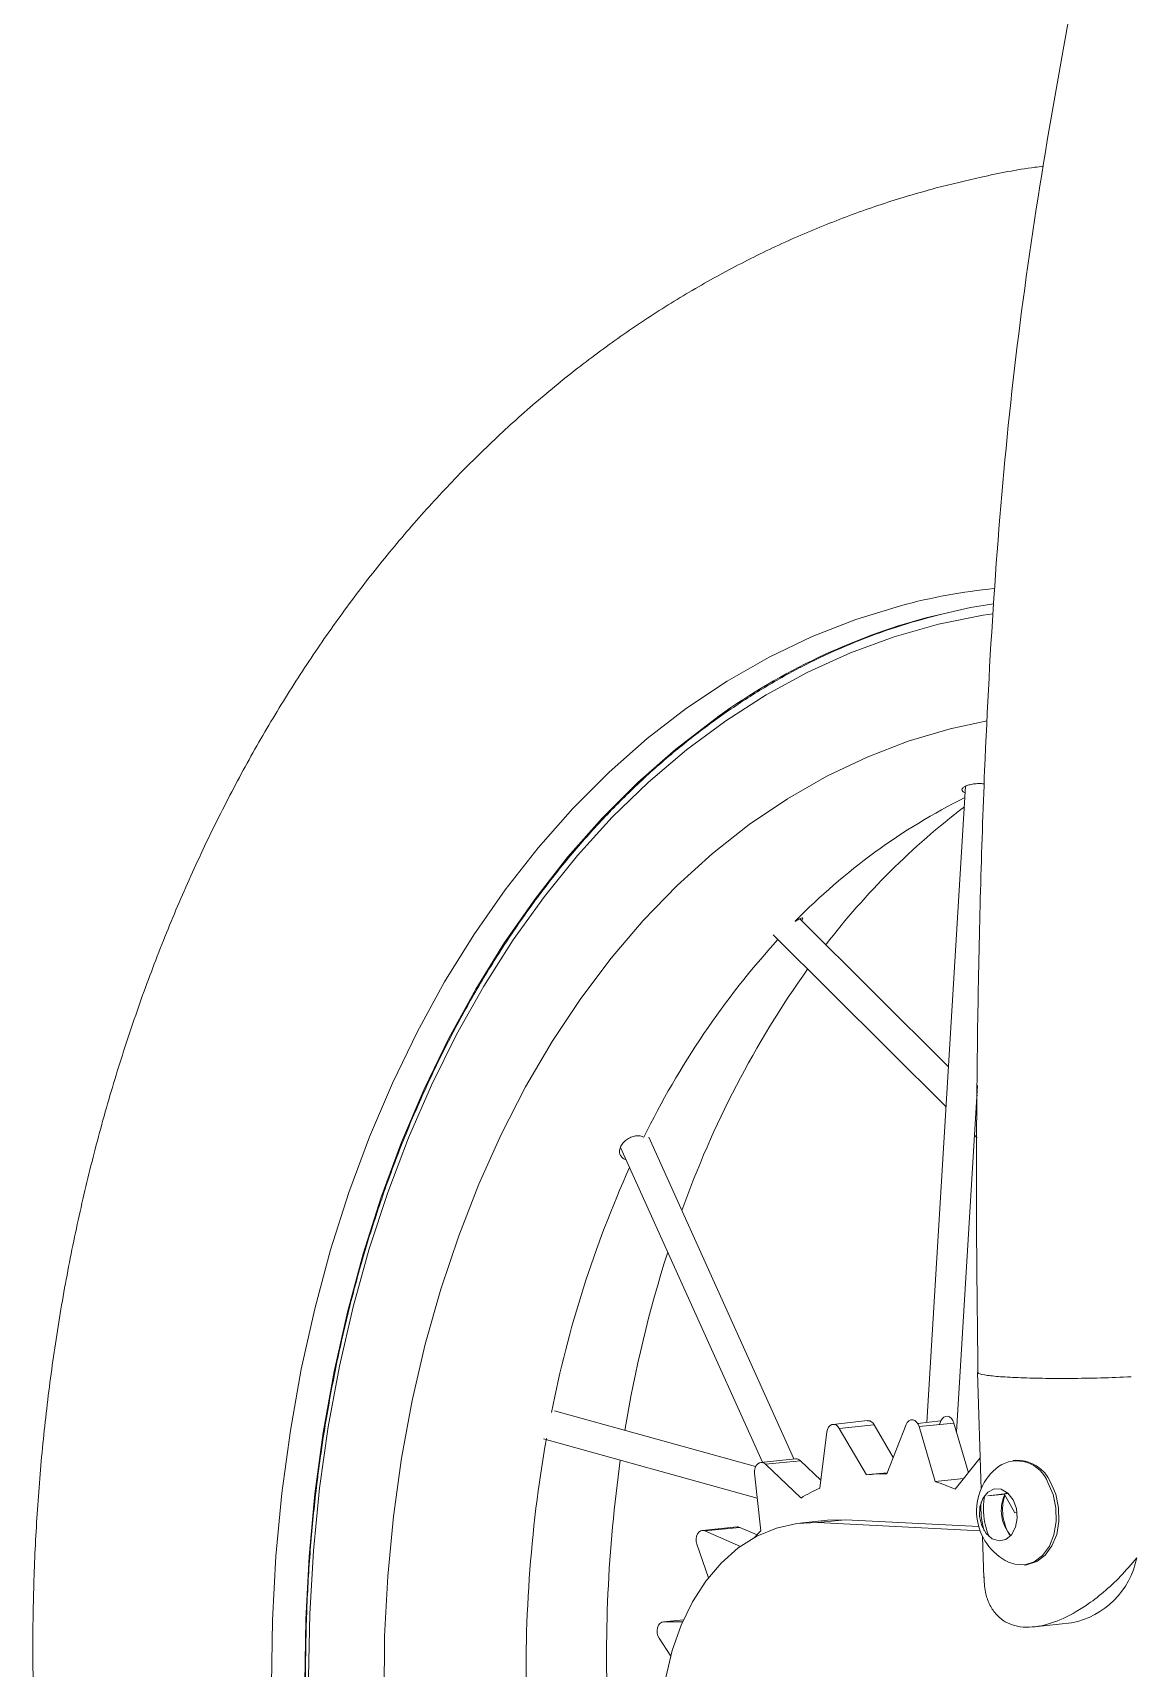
# Model space of a CAD drawing. Header units: millimetres. Extents: x -696 to 165, y -344 to 645.
# Drawn here: x -696.1 to -586.4, y -81.5 to 81.8 of the extents above; entities that cross this region are included whole.
import ezdxf

# ---------------------------------------------------------------- set-up
doc = ezdxf.new("R2010")
doc.units = ezdxf.units.MM

msp = doc.modelspace()

# ---------------------------------------------------------------- linework, layer by layer
at = {"color": 7, "linetype": 'Continuous', "lineweight": 15}
for p, q in [((-602.93, 6.59), (-606.79, -56.96)), ((-604.63, -21.45), (-619.5, -6.66)), ((-622.14, -8.26), (-604.87, -25.44)), ((-603.84, -57.9), (-601.74, -23.31)), ((-601.74, -24.33), (-601.8, -24.27)), ((-620.07, -60.61), (-634.56, -28.48)), ((-602.04, -28.26), (-601.76, -28.54)), ((-637.4, -29.49), (-623.22, -60.94)), ((-601.73, -51.96), (-601.38, -63.62)), ((-623.9, -61.37), (-644, -55.81)), ((-612.72, -56.78), (-616.19, -57.15)), ((-608.87, -57.17), (-610.8, -62.08)), ((-605.39, -56.81), (-605.53, -57.17)), ((-604.09, -57.02), (-602.65, -61.99)), ((-645.1, -58.61), (-623.73, -64.53)), ((-616.79, -57.91), (-617.49, -63.51)), ((-612.06, -57.19), (-615.54, -57.55)), ((-615.54, -57.55), (-612.84, -62.2)), ((-612.06, -57.19), (-610.16, -60.47)), ((-607.57, -57.38), (-605.98, -62.86)), ((-624, -62.03), (-623.39, -67.78)), ((-619.92, -60.59), (-623.39, -60.96)), ((-619.43, -60.78), (-622.91, -61.14)), ((-622.91, -61.14), (-619.37, -64.5)), ((-619.43, -60.78), (-617.39, -62.72)), ((-601.47, -60.5), (-603.96, -63.63)), ((-597.91, -60.73), (-598.17, -60.75)), ((-603.11, -62.56), (-605.98, -62.86)), ((-598.67, -64.06), (-599.07, -64.1)), ((-616.72, -66.73), (-619.5, -67.02)), ((-614.93, -66.68), (-617.71, -66.97)), ((-601.47, -67.79), (-617.71, -66.97)), ((-614.93, -66.68), (-616.72, -66.73)), ((-601.62, -67.35), (-614.93, -66.68)), ((-625.75, -67.39), (-629.23, -67.76)), ((-625.48, -67.44), (-628.96, -67.8)), ((-628.96, -67.8), (-625.41, -69.34)), ((-625.48, -67.44), (-623.76, -68.18)), ((-601.24, -68.34), (-601.11, -72.47)), ((-629.77, -69.13), (-628.61, -72.47)), ((-597.08, -71.2), (-596.81, -71.17)), ((-633.09, -76.88), (-631.18, -76.86)), ((-596.06, -77.37), (-592.34, -76.98)), ((-633.55, -78.52), (-632.37, -80.29))]:
    msp.add_line(p, q, dxfattribs=at)
at = {"color": 144, "linetype": 'Continuous', "lineweight": 0}
for p, q in [((-607.72, -57.05), (-605.39, -56.81)), ((-604.09, -57.02), (-607.57, -57.38)), ((-610.75, -61.98), (-612.29, -62.14)), ((-600.71, -64.3), (-599.07, -64.1)), ((-599.26, -64.15), (-600.71, -64.3)), ((-599.26, -64.15), (-599.05, -64.13)), ((-599.07, -64.1), (-598.02, -65.98)), ((-598.92, -64.11), (-598.85, -63.93)), ((-597.79, -65.96), (-598.02, -65.98)), ((-631.1, -76.67), (-633.09, -76.88))]:
    msp.add_line(p, q, dxfattribs=at)
at = {"color": 8, "linetype": 'Continuous', "lineweight": 15, "flags": 128}
for points in [[(-609.43, 24.62), (-613.88, 23.25), (-618.26, 21.53), (-622.55, 19.48), (-626.73, 17.09), (-630.79, 14.37), (-634.73, 11.34), (-638.52, 8), (-642.16, 4.36), (-645.63, 0.43), (-648.93, -3.77), (-652.04, -8.24), (-654.96, -12.95), (-657.68, -17.9), (-660.18, -23.07), (-662.46, -28.44), (-664.52, -34), (-666.35, -39.73), (-667.93, -45.62), (-669.28, -51.64), (-670.37, -57.78), (-671.22, -64.01), (-671.81, -70.33), (-672.15, -76.7), (-672.24, -83.12)], [(-600.19, 23.8), (-601.16, 23.66), (-605.65, 22.76), (-610.07, 21.51), (-614.42, 19.92), (-618.68, 17.99), (-622.84, 15.72), (-626.89, 13.13), (-630.81, 10.22), (-634.6, 7), (-638.23, 3.48), (-641.7, -0.33), (-645, -4.42), (-648.11, -8.77), (-651.04, -13.37), (-653.76, -18.21), (-656.28, -23.28), (-658.58, -28.54), (-660.65, -34), (-662.49, -39.63), (-664.1, -45.42), (-665.46, -51.35), (-666.58, -57.39), (-667.45, -63.54), (-668.07, -69.77), (-668.44, -76.06), (-668.55, -82.39)], [(-627.55, 13.61), (-627.99, 13.3), (-631.88, 10.3), (-635.62, 7), (-639.22, 3.41), (-642.65, -0.47), (-645.9, -4.62), (-648.98, -9.03), (-651.86, -13.68), (-654.54, -18.57), (-657.01, -23.67), (-659.27, -28.98), (-661.3, -34.47), (-663.1, -40.13), (-664.67, -45.94), (-665.99, -51.88), (-667.08, -57.95), (-667.91, -64.1), (-668.5, -70.34), (-668.83, -76.64), (-668.92, -82.97)]]:
    msp.add_lwpolyline(points, dxfattribs=at)
at = {"color": 7, "linetype": 'Continuous', "lineweight": 15, "flags": 128}
for points in [[(-600.15, 24.8), (-602.43, 24.43), (-606.89, 23.42)], [(-600.78, 13.12), (-604.46, 12.32), (-608.65, 11.08), (-612.77, 9.5), (-616.8, 7.58), (-620.73, 5.33), (-624.53, 2.75), (-628.21, -0.14), (-631.74, -3.33), (-635.12, -6.81), (-638.34, -10.58), (-641.37, -14.62), (-644.22, -18.91), (-646.87, -23.44), (-649.32, -28.2), (-651.55, -33.16), (-653.56, -38.32), (-655.34, -43.66), (-656.89, -49.15), (-658.2, -54.78), (-659.26, -60.53), (-660.08, -66.37), (-660.64, -72.3), (-660.96, -78.29), (-661.01, -84.32)], [(-615.54, -57.55), (-615.69, -57.35), (-615.87, -57.21), (-616.07, -57.15), (-616.28, -57.17), (-616.46, -57.26), (-616.62, -57.42), (-616.73, -57.65), (-616.79, -57.91)], [(-622.91, -61.14), (-623.09, -61.01), (-623.3, -60.96), (-623.5, -60.98), (-623.68, -61.08), (-623.83, -61.25), (-623.94, -61.48), (-624, -61.75), (-624, -62.03)], [(-598.64, -70.91), (-598.01, -71.13), (-597.02, -71.19), (-596.08, -70.89), (-595.24, -70.26), (-594.56, -69.33), (-594.1, -68.18), (-593.87, -66.87), (-593.9, -65.5), (-594.18, -64.17), (-594.7, -62.96)], [(-617.71, -66.97), (-619.79, -67.05), (-621.83, -67.51), (-623.78, -68.33), (-625.63, -69.5), (-627.33, -71), (-628.87, -72.81), (-630.21, -74.89), (-631.33, -77.22), (-632.22, -79.75), (-632.86, -82.44), (-633.23, -85.24), (-633.34, -88.12), (-633.17, -91.02), (-633.17, -91.02)], [(-628.96, -67.8), (-629.16, -67.75), (-629.36, -67.79), (-629.54, -67.9), (-629.69, -68.07), (-629.79, -68.31), (-629.84, -68.57), (-629.83, -68.86), (-629.77, -69.13)], [(-625.75, -67.39), (-625.68, -67.39), (-625.48, -67.44)]]:
    msp.add_lwpolyline(points, dxfattribs=at)
at = {"color": 144, "linetype": 'Continuous', "lineweight": 0, "flags": 128}
for points in [[(-607.57, -57.38), (-607.67, -57.13), (-607.82, -56.92), (-608, -56.78), (-608.2, -56.71), (-608.4, -56.71), (-608.59, -56.8), (-608.75, -56.96), (-608.87, -57.17)], [(-605.39, -56.81), (-605.27, -56.59), (-605.11, -56.44), (-604.93, -56.35), (-604.72, -56.34), (-604.52, -56.41), (-604.34, -56.56), (-604.19, -56.77), (-604.09, -57.02)], [(-598.19, -64.68), (-598.72, -64.01), (-599.38, -63.63), (-600.07, -63.6), (-600.71, -63.92), (-601.2, -64.54), (-601.49, -65.39), (-601.53, -66.34), (-601.31, -67.28), (-600.87, -68.06), (-600.27, -68.6), (-599.58, -68.8), (-598.91, -68.66), (-598.33, -68.18), (-597.94, -67.43), (-597.77, -66.52), (-597.86, -65.56), (-598.19, -64.68)], [(-596.81, -71.17), (-596.76, -71.16), (-595.81, -70.86), (-594.98, -70.23), (-594.3, -69.3), (-593.83, -68.15), (-593.61, -66.84), (-593.64, -65.48), (-593.92, -64.14), (-594.44, -62.93)], [(-633.09, -76.88), (-633.28, -76.92), (-633.46, -77.04), (-633.61, -77.22), (-633.7, -77.46), (-633.75, -77.73), (-633.74, -78.01), (-633.67, -78.28), (-633.55, -78.52)]]:
    msp.add_lwpolyline(points, dxfattribs=at)
at = {"color": 8, "linetype": 'Continuous', "lineweight": 15}
msp.add_arc((-593.88, -33.58), 60.24, 95.8872, 104.9508, dxfattribs=at)
at = {"color": 7, "linetype": 'Continuous', "lineweight": 15}
for centre, radius, start, end in [((-589.87, -39.11), 64.8, 105.2259, 125.5526), ((-575.24, -50.39), 62.36, 116.4247, 135.7886), ((-558.05, -54.52), 74.24, 127.3141, 142.4298), ((-559.01, -65.62), 84.64, 137.7625, 153.9675), ((-538.36, -68.81), 98.59, 144.584, 160.4401), ((-533.98, -77.65), 112.42, 155.7603, 168.8758), ((-513.97, -77.89), 124.62, 162.2807, 170.7028), ((-612.69, -57.48), 0.694, 24.7082, 91.7705), ((-513.19, -81.8), 133.64, 169.9835, 182.0847), ((-497.89, -80.39), 140.9, 171.9836, 182.8583), ((-619.87, -61.19), 0.6, 43.6024, 94.4888), ((-596.18, -65.82), 5.65, 127.7965, 244.1782), ((-597.81, -64.12), 3.32, 20.5316, 123.6063), ((-610.33, -79.32), 17.35, 114.3695, 121.3879), ((-611.49, -80.3), 18.29, 65.6812, 72.4576), ((-594.16, -65.61), 7.24, 174.5632, 197.4115)]:
    msp.add_arc(centre, radius, start, end, dxfattribs=at)
at = {"color": 144, "linetype": 'Continuous', "lineweight": 0}
for centre, radius, start, end in [((-597.84, -64.45), 3.73, 24.0806, 91.0623), ((-610.94, -77.73), 15.65, 89.4855, 97.0059), ((-593.99, -65.59), 7.15, 169.0416, 202.9331), ((-595.53, -65.75), 3.83, 155.7695, 221.2649), ((-607.11, -83.28), 22.48, 136.4066, 138.7029), ((-593.96, -68.87), 8.28, 281.2742, 348.8537)]:
    msp.add_arc(centre, radius, start, end, dxfattribs=at)
at = {"color": 7, "linetype": 'Continuous', "lineweight": 15}
for points, knots in [([(-589.57, 99.31), (-590.72, 93.3), (-593.03, 81.29), (-596.16, 63.19), (-598.56, 44.93), (-600.12, 26.57), (-601.2, 6.28), (-601.78, -15.89), (-601.9, -35.94), (-601.74, -47.94), (-601.69, -51.96)], [0, 0, 0, 0, 0.121751, 0.243142, 0.364106, 0.484914, 0.605677, 0.763567, 0.920939, 1, 1, 1, 1]), ([(-595.14, 68.52), (-595.43, 68.48), (-597.52, 68.23), (-601.11, 67.52), (-604.37, 66.71), (-605.86, 66.34)], [0, 0, 0, 0, 0.081778, 0.578268, 1, 1, 1, 1]), ([(-605.86, 66.34), (-606.94, 66.04), (-609.76, 65.26), (-614.28, 63.72), (-619.4, 61.68), (-624.42, 59.33), (-629.34, 56.69), (-634.15, 53.75), (-638.85, 50.53), (-643.42, 47.02), (-647.86, 43.23), (-652.15, 39.17), (-656.29, 34.85), (-660.26, 30.28), (-664.06, 25.45), (-667.68, 20.39), (-671.11, 15.11), (-674.34, 9.61), (-677.37, 3.91), (-680.18, -1.98), (-682.78, -8.04), (-685.16, -14.27), (-687.32, -20.65), (-689.24, -27.16), (-690.93, -33.79), (-692.39, -40.53), (-693.61, -47.36), (-694.59, -54.27), (-695.33, -61.25), (-695.83, -68.28), (-696.09, -75.35), (-696.11, -82.45), (-695.89, -89.55), (-695.43, -96.66), (-694.73, -103.75), (-693.79, -110.81), (-692.62, -117.83), (-691.21, -124.79), (-689.57, -131.69), (-687.7, -138.5), (-685.6, -145.22), (-683.28, -151.82), (-680.74, -158.31), (-677.99, -164.67), (-675.02, -170.87), (-671.85, -176.92), (-668.48, -182.79), (-664.9, -188.48), (-661.14, -193.98), (-657.2, -199.26), (-653.08, -204.32), (-648.79, -209.14), (-644.34, -213.72), (-639.74, -218.04), (-635, -222.1), (-630.14, -225.88), (-625.15, -229.37), (-620.06, -232.56), (-614.88, -235.46), (-609.61, -238.04), (-604.28, -240.32), (-598.89, -242.27), (-593.46, -243.91), (-588, -245.23), (-582.52, -246.23), (-577.04, -246.91), (-571.55, -247.27), (-566.09, -247.31), (-560.65, -247.04), (-555.24, -246.44), (-549.88, -245.54), (-544.57, -244.33), (-539.33, -242.8), (-534.16, -240.98), (-529.07, -238.85), (-524.08, -236.42), (-519.18, -233.7), (-514.4, -230.68), (-509.73, -227.38), (-505.2, -223.8), (-500.8, -219.94), (-496.55, -215.81), (-492.45, -211.42), (-488.53, -206.78), (-484.77, -201.89), (-481.21, -196.77), (-477.83, -191.42), (-474.65, -185.87), (-471.68, -180.12), (-468.92, -174.18), (-466.38, -168.07), (-464.06, -161.8), (-461.97, -155.39), (-460.11, -148.84), (-458.48, -142.18), (-457.08, -135.42), (-455.93, -128.56), (-455.01, -121.63), (-454.33, -114.64), (-453.9, -107.59), (-453.7, -100.52), (-453.75, -93.42), (-454.03, -86.31), (-454.56, -79.21), (-455.32, -72.12), (-456.33, -65.07), (-457.34, -59.23), (-458.09, -55.76), (-458.34, -54.61)], [0, 0, 0, 0, 0.005568, 0.014664, 0.023775, 0.032915, 0.042089, 0.051302, 0.060558, 0.069859, 0.079206, 0.088599, 0.098037, 0.107516, 0.117035, 0.126588, 0.136171, 0.14578, 0.155411, 0.165058, 0.174718, 0.184388, 0.194064, 0.203744, 0.213426, 0.223109, 0.23279, 0.242469, 0.252147, 0.261823, 0.271497, 0.281169, 0.290841, 0.300512, 0.310183, 0.319856, 0.32953, 0.339206, 0.348885, 0.358568, 0.368254, 0.377945, 0.387641, 0.397342, 0.407048, 0.416757, 0.42647, 0.436185, 0.445899, 0.45561, 0.465315, 0.475011, 0.484693, 0.494358, 0.503999, 0.513613, 0.523193, 0.532735, 0.542235, 0.55169, 0.561096, 0.570453, 0.579761, 0.589021, 0.598236, 0.607411, 0.616551, 0.625662, 0.634752, 0.643828, 0.652898, 0.661968, 0.671047, 0.680142, 0.68926, 0.698408, 0.707592, 0.716817, 0.726084, 0.735398, 0.744757, 0.754163, 0.763612, 0.773102, 0.78263, 0.792192, 0.801783, 0.811398, 0.821033, 0.830684, 0.840347, 0.850019, 0.859697, 0.869378, 0.87906, 0.888742, 0.898423, 0.908102, 0.917779, 0.927454, 0.937128, 0.9468, 0.956471, 0.966142, 0.975814, 0.985487, 0.995161, 1, 1, 1, 1]), ([(-605.18, 23.8), (-606.56, 23.44), (-609.36, 22.71), (-613.48, 21.22), (-617.55, 19.45), (-621.53, 17.37), (-625.42, 14.99), (-629.2, 12.33), (-632.85, 9.4), (-636.38, 6.18), (-639.77, 2.71), (-643.01, -1.02), (-646.09, -4.99), (-649, -9.19), (-651.74, -13.62), (-654.3, -18.25), (-656.67, -23.08), (-658.85, -28.09), (-660.82, -33.27), (-662.59, -38.61), (-664.15, -44.08), (-665.49, -49.68), (-666.61, -55.39), (-667.52, -61.2), (-668.19, -67.08), (-668.64, -73.02), (-668.86, -79.01), (-668.86, -85.04), (-668.63, -91.07), (-668.17, -97.1), (-667.48, -103.11), (-666.57, -109.09), (-665.44, -115.01), (-664.09, -120.87), (-662.52, -126.64), (-660.75, -132.31), (-658.77, -137.87), (-656.58, -143.3), (-654.21, -148.58), (-651.64, -153.7), (-648.9, -158.65), (-645.97, -163.41), (-642.89, -167.97), (-639.64, -172.31), (-636.25, -176.43), (-633.12, -179.89), (-631.1, -181.9), (-630.3, -182.7)], [0, 0, 0, 0, 0.021906, 0.044229, 0.066558, 0.088894, 0.111241, 0.133597, 0.155962, 0.178338, 0.200722, 0.223114, 0.245512, 0.267916, 0.290324, 0.312735, 0.335149, 0.357565, 0.379981, 0.402399, 0.424816, 0.447233, 0.46965, 0.492067, 0.514483, 0.536899, 0.559315, 0.58173, 0.604145, 0.62656, 0.648975, 0.67139, 0.693805, 0.716221, 0.738638, 0.761054, 0.783472, 0.80589, 0.82831, 0.85073, 0.87315, 0.895572, 0.917993, 0.940415, 0.962836, 0.985256, 1, 1, 1, 1]), ([(-586.38, -52.4), (-587.4, -52.44), (-589.43, -52.53), (-592.51, -52.57), (-595.32, -52.56), (-597.76, -52.49), (-599.75, -52.38), (-601.1, -52.22), (-601.8, -52.07), (-601.66, -51.98), (-601.63, -51.96)], [0, 0, 0, 0, 0.138078, 0.276273, 0.414525, 0.552682, 0.690166, 0.827954, 0.965574, 1, 1, 1, 1]), ([(-601.1, -72.25), (-601.07, -72.82), (-601.03, -73.84), (-600.59, -75.11), (-599.82, -76.34), (-598.37, -77.34), (-596.08, -77.52), (-593.48, -76.78), (-591.13, -75.47), (-589.11, -73.92), (-587.39, -72.31), (-586.37, -71.1), (-585.84, -70.47)], [0, 0, 0, 0, 0.09188, 0.164935, 0.239869, 0.36537, 0.491285, 0.607902, 0.73026, 0.816281, 0.904786, 1, 1, 1, 1])]:
    msp.add_open_spline(points, degree=3, knots=knots, dxfattribs=at)
at = {"color": 144, "linetype": 'Continuous', "lineweight": 0}
for points, knots in [([(-601.06, 6.82), (-601.08, 6.82), (-601.24, 6.85), (-601.61, 6.86), (-602.13, 6.82), (-602.61, 6.72), (-602.99, 6.58), (-603.24, 6.41), (-603.32, 6.23), (-603.23, 6.07), (-603.09, 5.96), (-602.97, 5.93), (-602.97, 5.93)], [0, 0, 0, 0, 0.017343, 0.143105, 0.267727, 0.390675, 0.512132, 0.632801, 0.753607, 0.87542, 0.998796, 1, 1, 1, 1]), ([(-619.94, -6.91), (-619.82, -6.83), (-619.58, -6.68), (-619.32, -6.57), (-619.18, -6.56), (-619.17, -6.65), (-619.27, -6.79), (-619.31, -6.85)], [0, 0, 0, 0, 0.207909, 0.415897, 0.623824, 0.829866, 1, 1, 1, 1]), ([(-635.06, -28.48), (-635.18, -28.42), (-635.41, -28.31), (-635.88, -28.31), (-636.36, -28.45), (-636.81, -28.71), (-637.18, -29.06), (-637.42, -29.46), (-637.52, -29.87), (-637.46, -30.24), (-637.24, -30.52), (-637.02, -30.68), (-636.87, -30.69), (-636.86, -30.69)], [0, 0, 0, 0, 0.101143, 0.202324, 0.303475, 0.403709, 0.502597, 0.600286, 0.697341, 0.794507, 0.892481, 0.991714, 1, 1, 1, 1]), ([(-598.44, -68.26), (-598.45, -68.25), (-598.66, -68.07), (-598.93, -67.47), (-599.2, -66.53), (-599.25, -65.51), (-599.18, -64.73), (-599.03, -64.38), (-598.99, -64.28)], [0, 0, 0, 0, 0.016442, 0.242923, 0.471583, 0.696705, 0.917933, 1, 1, 1, 1])]:
    msp.add_open_spline(points, degree=3, knots=knots, dxfattribs=at)

doc.saveas('drawing.dxf')
